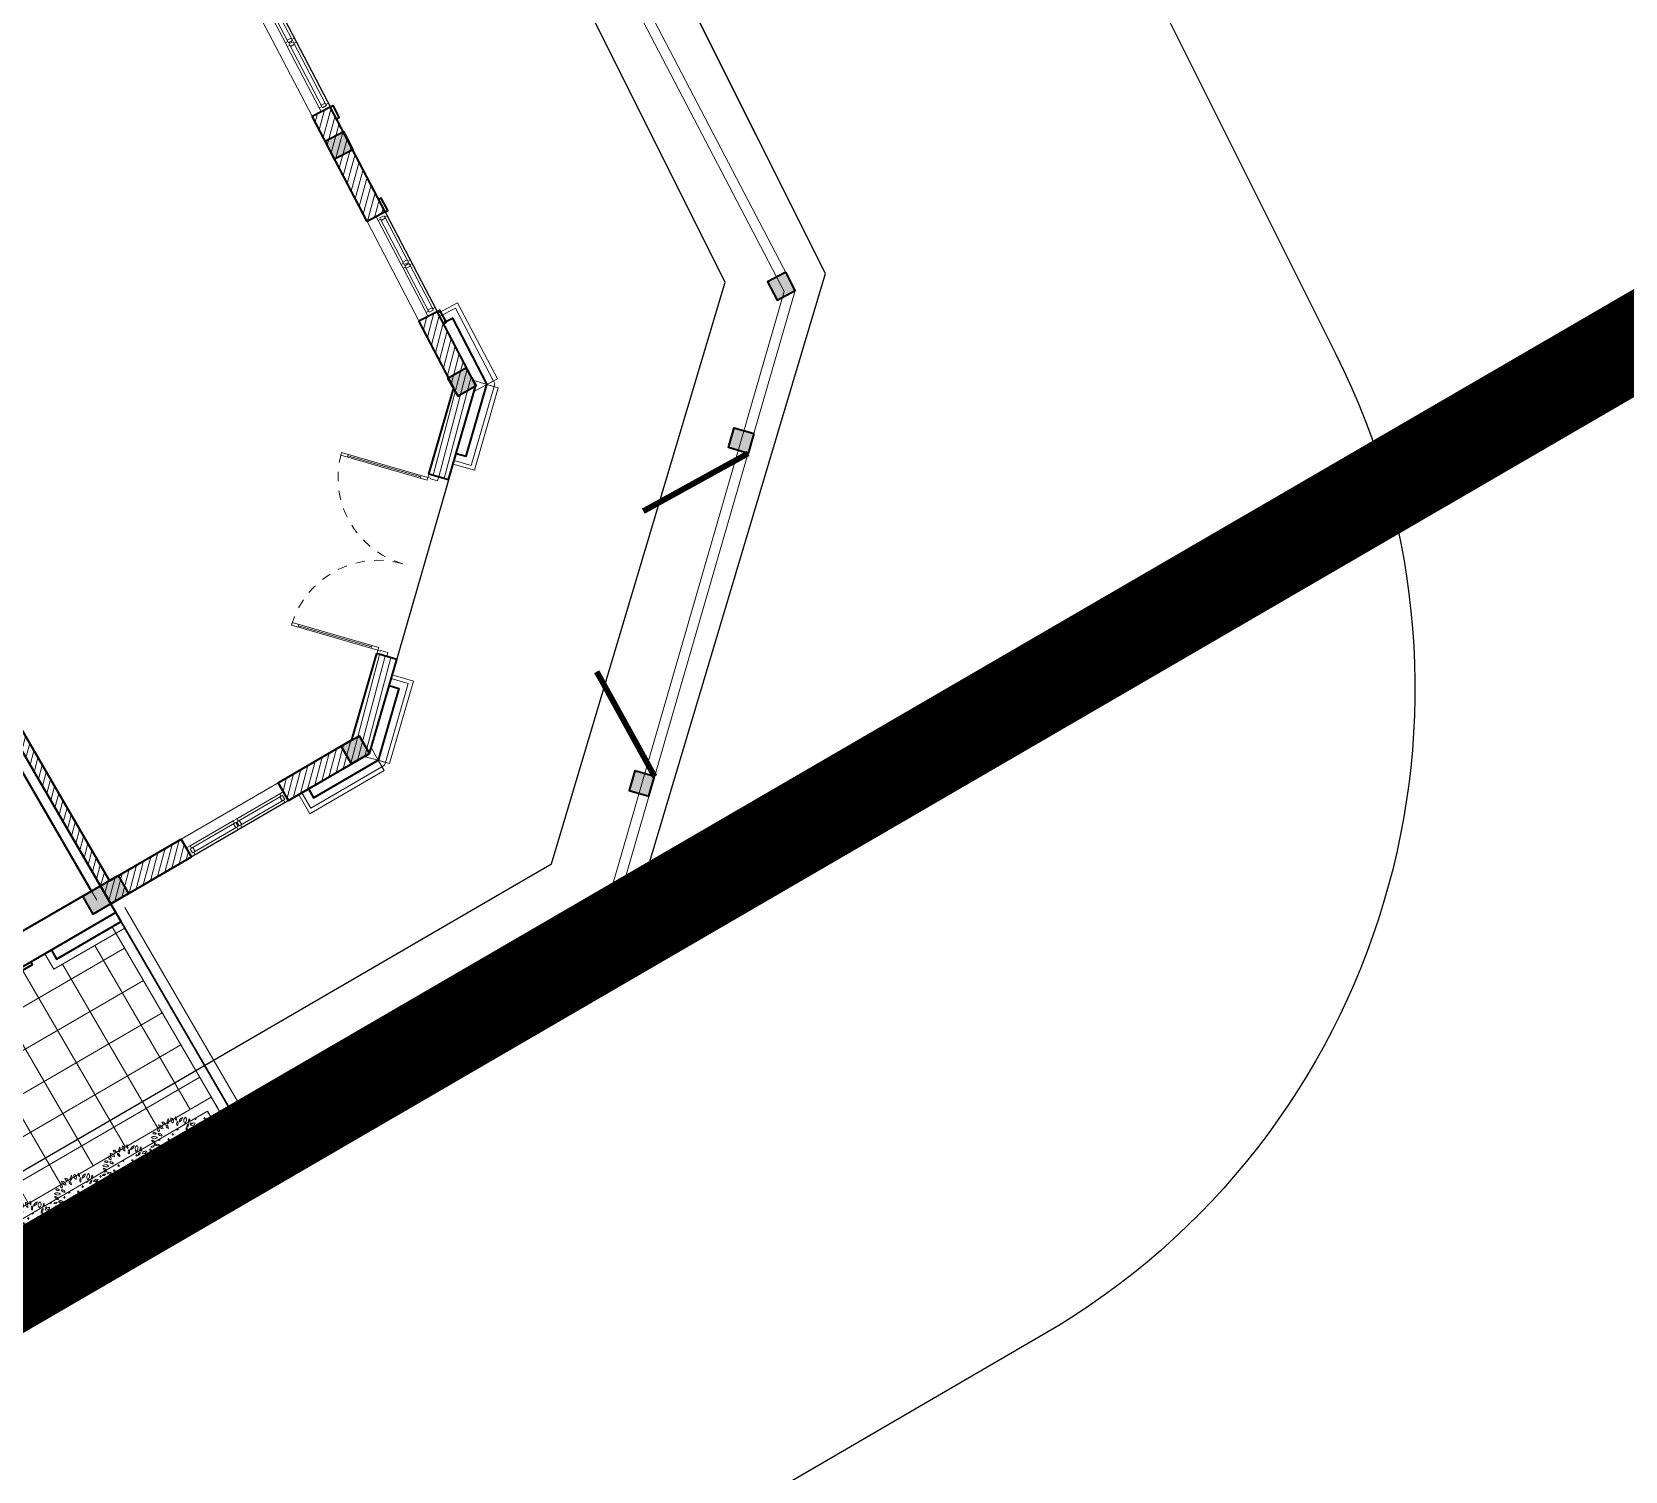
# Model space of a CAD drawing. Header units: millimetres. Extents: x 567980 to 569372, y 2065777 to 2066674.
# Drawn here: x 568962.33 to 568979.37, y 2066208.55 to 2066223.95 of the extents above; entities that cross this region are included whole.
import ezdxf
from ezdxf.xclip import XClip

# ---------------------------------------------------------------- set-up
doc = ezdxf.new("R2010")
doc.units = ezdxf.units.MM
for name, pattern in [('CENTER', [3, 1.5, -0.5, 0.5, -0.5]), ('HIDDEN', [0.75, 0.5, -0.25]), ('HIDDEN2', [0.1875, 0.125, -0.0625])]:
    doc.linetypes.add(name, pattern=pattern)
for name, color, linetype, lineweight in [('A-CAY', 76, 'Continuous', 13), ('A-COT VACH', 2, 'Continuous', 35), ('A-CUA', 25, 'Continuous', 5), ('A-HATCH', 251, 'Continuous', 5), ('A-NET THAY', 125, 'Continuous', 18), ('A-TRUC', 250, 'CENTER', 5), ('A-TUONG', 255, 'Continuous', 35), ('boDnv', 54, 'Continuous', 25)]:
    doc.layers.add(name, color=color, linetype=linetype, lineweight=lineweight)
for name, color, linetype in [('ChiaLo', 128, 'CENTER'), ('datOlienke', 42, 'Continuous'), ('LogDg', 7, 'Continuous'), ('LoLK', 6, 'Continuous'), ('QUYEN', 7, 'Continuous'), ('RANHGIOI', 2, 'HIDDEN'), ('ViaHeS', 32, 'Continuous')]:
    doc.layers.add(name, color=color, linetype=linetype)
doc.styles.add('rms', font='romans.shx', dxfattribs={"width": 0.7, "bigfont": 'vns.shx'})
doc.linetypes.add('ADL', pattern='A,0.125,-0.15,["++",rms,S=0.5,R=0,X=0,Y=-0.2245],-1.35,1.125', length=2.75)

# ---------------------------------------------------------------- blocks, each defined once
blk = doc.blocks.new('NEN')
at = {"layer": 'boDnv', "color": 10, "linetype": 'ADL', "ltscale": 0.25}
blk.add_lwpolyline([(270.404, -156.648), (272.264, -150.423), (266.19, -138.279), (158.216, -201.014), (167.259, -216.577)], close=True, dxfattribs=at)
at = {"layer": 'ChiaLo', "ltscale": 5}
blk.add_lwpolyline([(267.196, -159.668), (257.148, -142.375)], dxfattribs=at)
at = {"layer": 'datOlienke'}
blk.add_lwpolyline([(271.249, -157.314), (273.336, -150.33), (266.608, -136.879), (156.849, -200.651), (166.897, -217.944)], close=True, dxfattribs=at)
at = {"layer": 'LogDg'}
blk.add_lwpolyline([(49.536, -260.065, -0.269945), (34.095, -247.153), (22.999, -216.476, -0.362457), (26.499, -206.84), (119.685, -152.625, -0.414384), (136.095, -156.969), (142.222, -167.514, 0.414214), (153.158, -170.413), (250.593, -113.801, -0.432664), (261.767, -117.14), (278.799, -151.193, -0.396001), (275.663, -161.688), (133.439, -244.323, -0.012999), (88.371, -268.964, -0.278117), (67.767, -267.557, 0.110848), (49.536, -260.065)], format="xyb", dxfattribs=at)
at = {"layer": 'LoLK'}
for points in [[(266.608, -136.879), (257.148, -142.375), (267.196, -159.668), (271.249, -157.314), (273.336, -150.33)], [(257.148, -142.375), (251.961, -145.39), (262.008, -162.683), (267.196, -159.668)]]:
    blk.add_lwpolyline(points, close=True, dxfattribs=at)
at = {"layer": 'RANHGIOI', "color": 1, "ltscale": 9, "const_width": 1}
blk.add_lwpolyline([(-499.271, -471.636), (-50.48, -321.024, 0.050684), (130.425, -239.135), (301.319, -139.843), (460, -51.299, 0.006594), (435.293, -5.051), (303.078, 234.769), (284.672, 225.077), (-55.993, 76.586), (-56.839, 76.223, -0.005137), (-90.743, 62.093)], format="xyb", dxfattribs=at)
at = {"layer": 'ViaHeS'}
blk.add_lwpolyline([(271.249, -157.314), (273.336, -150.33), (257.64, -118.948), (251.08, -116.988), (144.29, -179.035), (131.629, -157.245), (122.062, -154.713), (31.359, -207.484), (28.737, -214.7), (38.583, -241.923, 0.256594), (53.045, -254.642, -0.085173), (69.006, -261.184, 0.265195), (88.812, -261.986, 0.012088), (130.425, -239.135)], format="xyb", close=True, dxfattribs=at)
blk = doc.blocks.new('NEN B')
at = {"layer": 'datOlienke'}
blk.add_lwpolyline([(0, 0), (5.313, 4.99), (6.253, 20), (-120.687, 20), (-120.687, 0)], close=True, dxfattribs=at)
at = {"layer": 'LoLK'}
for points in [[(-4.687, 20), (-10.687, 20), (-10.687, 0), (-4.687, 0)], [(6.253, 20), (-4.687, 20), (-4.687, 0), (0, 0), (5.313, 4.99)]]:
    blk.add_lwpolyline(points, close=True, dxfattribs=at)
blk = doc.blocks.new('*U415')
at = {"layer": 'A-CUA', "color": 32}
for points in [[(60, -40), (45, -40), (45, -10), (0, -10), (0, -40), (0, -40), (0, -90), (0, -90), (0, -120), (45, -120), (45, -90), (60, -90)], [(30, -90), (60, -90), (60, -40), (30, -40)], [(593, -90), (563, -90), (563, -40), (593, -40)], [(622, -90), (607, -90), (607, -40), (622, -40), (622, -10), (577, -10), (577, -40), (593, -40), (593, -90), (577, -90), (577, -120), (622, -120)], [(607, -90), (637, -90), (637, -40), (607, -40)], [(1140, -40), (1155, -40), (1155, -10), (1200, -10), (1200, -40), (1200, -40), (1200, -90), (1200, -90), (1200, -120), (1155, -120), (1155, -90), (1140, -90)], [(1170, -90), (1140, -90), (1140, -40), (1170, -40)]]:
    blk.add_lwpolyline(points, close=True, dxfattribs=at)
at = {"layer": 'A-CUA', "color": 37, "lineweight": -2}
for points in [[(45, -10), (577, -10), (577, -40), (45, -40)], [(45, -90), (577, -90), (577, -120), (45, -120)], [(1155, -10), (622, -10), (622, -40), (1155, -40)], [(1155, -90), (622, -90), (622, -120), (1155, -120)]]:
    blk.add_lwpolyline(points, close=True, dxfattribs=at)
blk = doc.blocks.new('*U413')
at = {"layer": 'A-CUA', "color": 32}
for points in [[(60, -40), (45, -40), (45, -10), (0, -10), (0, -40), (0, -40), (0, -90), (0, -90), (0, -120), (45, -120), (45, -90), (60, -90)], [(30, -90), (60, -90), (60, -40), (30, -40)], [(800, -90), (770, -90), (770, -40), (800, -40)], [(830, -90), (815, -90), (815, -40), (830, -40), (830, -10), (785, -10), (785, -40), (800, -40), (800, -90), (785, -90), (785, -120), (830, -120)], [(815, -90), (845, -90), (845, -40), (815, -40)], [(1585, -90), (1555, -90), (1555, -40), (1585, -40)], [(1615, -90), (1600, -90), (1600, -40), (1615, -40), (1615, -10), (1570, -10), (1570, -40), (1585, -40), (1585, -90), (1570, -90), (1570, -120), (1615, -120)], [(1600, -90), (1630, -90), (1630, -40), (1600, -40)], [(2340, -40), (2355, -40), (2355, -10), (2400, -10), (2400, -40), (2400, -40), (2400, -90), (2400, -90), (2400, -120), (2355, -120), (2355, -90), (2340, -90)], [(2370, -90), (2340, -90), (2340, -40), (2370, -40)]]:
    blk.add_lwpolyline(points, close=True, dxfattribs=at)
at = {"layer": 'A-CUA', "color": 37, "lineweight": -2}
for points in [[(45, -10), (785, -10), (785, -40), (45, -40)], [(45, -90), (785, -90), (785, -120), (45, -120)], [(830, -10), (1570, -10), (1570, -40), (830, -40)], [(1570, -90), (830, -90), (830, -120), (1570, -120)], [(2355, -10), (1615, -10), (1615, -40), (2355, -40)], [(2355, -90), (1615, -90), (1615, -120), (2355, -120)]]:
    blk.add_lwpolyline(points, close=True, dxfattribs=at)
blk = doc.blocks.new('phao cua chinh mb a1')
at = {"layer": 'A-TUONG'}
blk.add_lwpolyline([(0, 0), (0, -30), (-150, -30), (-150, 0)], dxfattribs=at)
blk = doc.blocks.new('cot 220')
at = {"layer": 'A-COT VACH'}
h = blk.add_hatch(color=256, dxfattribs=at)
h.dxf.hatch_style = 1
h.paths.add_polyline_path([(110, 110), (-110, 110), (-110, -110), (110, -110)])
blk.add_lwpolyline([(-110, -110), (110, -110), (110, 110), (-110, 110)], close=True, dxfattribs=at)
blk = doc.blocks.new('*U414')
for p, q in [((-1808, 1866), (-1060, 2650)), ((-1045, 2636), (-1074, 2663)), ((-1794, 1853), (-1823, 1880)), ((753, 918), (781, 890)), ((18, 121), (767, 904)), ((4, 134), (33, 107))]:
    blk.add_line(p, q)
for points in [[(-1892, 1808), (-1863, 1780), (-976, 2708), (-1005, 2736)], [(-2029, 1737), (-1986, 1695), (-1912, 1772), (-1919, 1779), (-1892, 1808), (-1928, 1843)], [(-36, 35), (-65, 62), (822, 990), (851, 962)], [(-101, -106), (-145, -65), (-71, 13), (-64, 6), (-36, 35), (0, 0)]]:
    blk.add_lwpolyline(points, close=True)
at = {"linetype": 'HIDDEN2'}
for centre, start, end in [((-1892, 1808), 316.2947, 46.2947), ((-36, 35), 46.2948, 136.2947)]:
    blk.add_arc(centre, 1283, start, end, dxfattribs=at)
blk = doc.blocks.new('cot gia md a1')
at = {"layer": 'A-NET THAY'}
blk.add_lwpolyline([(880, 0), (880, -190), (0, -190), (0, -110)], dxfattribs=at)
at = {"layer": 'A-TUONG'}
blk.add_lwpolyline([(800, 0), (800, -110), (0, -110), (0, 0)], dxfattribs=at)
blk = doc.blocks.new('T1 T6666')
at = {"layer": 'A-HATCH'}
h = blk.add_hatch(dxfattribs=at)
h.set_pattern_fill('ANSI31', color=256, scale=0.5, angle=-180)
h.set_pattern_definition([(225, (2.290647, -5.150195), (0.04419417, -0.04419417), [])])
h.paths.add_polyline_path([(2.23, -5.46), (1.271, -5.46), (1.271, -3.659), (1.221, -3.673), (1.221, -5.57), (2.34, -5.57), (2.34, -4.71), (2.23, -4.71)], flags=17)
h.paths.add_polyline_path([(5.948, -14.07), (5.253, -14.734), (5.405, -14.893), (6.164, -14.168), (6.204, -13.273), (5.985, -13.263)])
h.paths.add_polyline_path([(6.039, -12.064), (6.259, -12.074), (6.316, -10.805), (6.096, -10.795)])
h.paths.add_polyline_path([(6.205, -8.398), (6.424, -8.408), (6.578, -5.007), (6.359, -4.997)])
h.paths.add_polyline_path([(6, -7.31), (6.254, -7.31), (6.259, -7.2), (6.11, -7.2), (6.11, -6.08), (6.31, -6.08), (6.315, -5.97), (6, -5.97)])
h.paths.add_polyline_path([(6.431, -3.399), (6.651, -3.409), (6.714, -2), (5.74, -2), (5.74, -2.22), (6.484, -2.22)])
h.paths.add_polyline_path([(0, -17), (1, -17), (1, -16.78), (0.11, -16.78), (0.11, -11.32), (0.22, -11.32), (0.22, -2.22), (2.94, -2.22), (2.94, -2), (0, -2)])
h.paths.add_polyline_path([(2.23, -3.91), (2.34, -3.91), (2.34, -2.22), (2.23, -2.22)], flags=17)
h.paths.add_polyline_path([(0.22, -10.11), (0.48, -10.11), (0.48, -9.14), (0.37, -9.14), (0.37, -10), (0.22, -10)], flags=17)
h.paths.add_polyline_path([(3.112, -16.78), (2.2, -16.78), (2.2, -17), (3.201, -17), (3.959, -16.275), (3.807, -16.116)])
at = {"layer": 'A-NET THAY'}
for p, q in [((6.205, -8.398), (6.096, -10.795)), ((6.316, -10.805), (6.424, -8.408)), ((6.039, -12.064), (5.985, -13.263)), ((6.204, -13.273), (6.259, -12.074)), ((6.35, -14.252), (6.327, -14.275)), ((6.35, -14.252), (6.352, -14.22)), ((5.405, -14.893), (3.959, -16.275)), ((1, -16.78), (2.2, -16.78)), ((1, -17), (2.2, -17)), ((3.277, -17.19), (3.245, -17.19)), ((3.277, -17.19), (3.3, -17.168))]:
    blk.add_line(p, q, dxfattribs=at)
blk.add_lwpolyline([(0, -20), (4.404, -20), (9.63, -15.005), (10.308, 0), (0, 0)], close=True, dxfattribs=at)
blk.add_lwpolyline([(0.11, -17.11), (0.11, -19.89), (4.36, -19.89), (9.522, -14.956), (10.193, -0.11), (0.11, -0.11), (0.11, -2)], dxfattribs=at)
at = {"layer": 'A-TUONG'}
for p, q in [((6.096, -10.795), (6.316, -10.805)), ((6.259, -12.074), (6.039, -12.064)), ((5.985, -13.263), (6.204, -13.273)), ((5.405, -14.893), (5.253, -14.734)), ((3.959, -16.275), (3.807, -16.116)), ((1, -17), (1, -16.78)), ((2.2, -17), (2.2, -16.78))]:
    blk.add_line(p, q, dxfattribs=at)
for points in [[(2.94, -2), (0, -2), (0, -17), (1, -17)], [(2.94, -2.22), (0.22, -2.22), (0.22, -11.32), (0.11, -11.32), (0.11, -16.78), (1, -16.78)], [(6.039, -12.064), (6.096, -10.795)], [(6.259, -12.074), (6.316, -10.805)], [(5.253, -14.734), (5.948, -14.07), (5.985, -13.263)], [(5.405, -14.893), (6.164, -14.168), (6.204, -13.273)], [(2.2, -16.78), (3.112, -16.78), (3.807, -16.116)], [(2.2, -17), (3.201, -17), (3.959, -16.275)]]:
    blk.add_lwpolyline(points, dxfattribs=at)
at = {"layer": 'Defpoints'}
blk.add_lwpolyline([(0, -2), (6.71, -2), (6.164, -14.168), (3.201, -17), (0, -17)], close=True, dxfattribs=at)
at = {"layer": 'QUYEN'}
for points in [[(8.318, -16.259, 0.0625, 0.0625, 0), (7.037, -16.23, 0, 0, 0.192739), (7.414, -17.123, 0, 0, 1.782882)], [(5.716, -18.746, 0.0625, 0.0625, 0), (5.744, -17.465, 0, 0, -0.192739), (6.619, -17.883, 0, 0, -1.782882)]]:
    blk.add_lwpolyline(points, format="xyseb", dxfattribs=at)
at = {"layer": 'A-COT VACH', "zscale": 0.001}
for p, xscale, yscale, rotation in [((6.188, -11.21), -0.001, 0.001, 357.4105234065676), ((9.525, -14.89), 0.001, 0.001, 177.4105234065639), ((8.322, -16.103), -0.0009999999999999998, 0.0009999999999999998, 43.7052616965027), ((5.56, -18.743), 0.001, 0.001, 43.70526169650715), ((0.11, -19.89), 0.001, 0.001, 180), ((4.294, -19.89), 0.001, 0.001, 180)]:
    blk.add_blockref('cot 220', p, dxfattribs=dict(at, xscale=xscale, yscale=yscale, rotation=rotation))
at = {"layer": 'A-COT VACH', "xscale": -0.001, "yscale": 0.001, "zscale": 0.001}
for p in [(6.055, -14.06), (0.11, -16.89), (3.09, -16.89)]:
    blk.add_blockref('cot 220', p, dxfattribs=at)
at = {"layer": 'A-CUA', "xscale": -0.001, "yscale": 0.001, "zscale": 0.001}
for name, p, rotation in [('*U413', (6.326, -10.806), 267.4105234065759), ('*U415', (6.214, -13.273), 267.4105234065759), ('*U415', (1, -17.01), 180)]:
    blk.add_blockref(name, p, dxfattribs=dict(at, rotation=rotation))
at = {"layer": 'A-CUA', "extrusion": (0, 0, -1), "xscale": 0.0007500000000000002, "yscale": 0.0007500000000000002, "zscale": -0.0007500000000000002}
blk.add_blockref('*U414', (-3.807, -16.116), dxfattribs=at)
at = {"layer": 'A-NET THAY'}
for p, xscale, yscale, zscale, rotation in [((6.316, -10.805), 0.0009999999999999998, 0.0009999999999999998, 0.0009999999999999998, 87.41052340656864), ((6.259, -12.074), -0.001, 0.001, 0.001, 87.410523406569), ((6.204, -13.273), 0.0009999999999999998, 0.0009999999999999998, 0.0009999999999999998, 87.41052340656864)]:
    blk.add_blockref('phao cua chinh mb a1', p, dxfattribs=dict(at, xscale=xscale, yscale=yscale, zscale=zscale, rotation=rotation))
ref = blk.add_blockref('cot gia md a1', (6.162, -14.212), dxfattribs=dict(at, xscale=0.001, yscale=0.001, zscale=0.001, rotation=87.41052340657185))
XClip(ref).set_block_clipping_path([(0, -110), (109.9999999991, 0), (919.6847003136, 0), (919.6847003136, -236.7694097849), (0, -236.7694097849)])
ref = blk.add_blockref('cot gia md a1', (6.196, -14.137), dxfattribs=dict(at, xscale=-0.001, yscale=0.001, zscale=0.001, rotation=43.70526169649829))
XClip(ref).set_block_clipping_path([(0, -110), (109.9999999991, 0), (919.6847003136, 0), (919.6847003136, -236.7694097849), (0, -236.7694097849)])
ref = blk.add_blockref('cot gia md a1', (3.169, -17.03), dxfattribs=dict(at, xscale=0.001, yscale=0.001, zscale=0.001, rotation=43.70526170003168))
XClip(ref).set_block_clipping_path([(0, -110), (109.9999999991, 0), (919.6847003136, 0), (919.6847003136, -236.7694097849), (0, -236.7694097849)])
ref = blk.add_blockref('cot gia md a1', (3.245, -17), dxfattribs=dict(at, xscale=-0.001, yscale=0.001, zscale=0.001))
XClip(ref).set_block_clipping_path([(0, -110), (109.9999999991, 0), (919.6847003136, 0), (919.6847003136, -236.7694097849), (0, -236.7694097849)])
blk = doc.blocks.new('TRU CONG')
at = {"layer": 'A-NET THAY'}
blk.add_lwpolyline([(0, 0), (500, 0), (500, 220), (0, 220)], close=True, dxfattribs=at)
blk = doc.blocks.new('*U316')
at = {"layer": 'A-NET THAY'}
blk.add_lwpolyline([(-0.015, -0.015), (0.015, -0.015), (0.015, 0.015), (-0.015, 0.015)], close=True, dxfattribs=at)
blk = doc.blocks.new('*U317')
at = {"layer": 'A-NET THAY', "color": 0, "linetype": 'ByBlock', "lineweight": -2, "transparency": 16777216}
for p in [(0, 0), (0.15, 0), (0.3, 0), (0.45, 0), (0.6, 0), (0.75, 0), (0.9, 0), (1.05, 0), (1.2, 0), (1.35, 0), (1.5, 0), (1.65, 0), (1.8, 0), (1.95, 0), (2.1, 0), (2.25, 0)]:
    blk.add_blockref('*U316', p, dxfattribs=at)
blk = doc.blocks.new('mb-cay40')
at = {"color": 0, "linetype": 'ByBlock'}
for centre, radius, start, end in [((-427, 694), 54.1, 146.8151, 244.0193), ((-496, 675), 54.1, 326.8151, 64.0193), ((-300, 710), 100, 149.4737, 231.7586), ((-448, 683), 100, 329.4737, 51.7586), ((-231, 779), 98.1, 192.306, 259.6849), ((-344, 662), 98.1, 12.306, 79.6849), ((-148, 638), 79.7, 145.5248, 220.8327), ((-273, 631), 79.7, 325.5248, 40.8327), ((-136, 737), 62.9, 125.4093, 202.7101), ((-231, 764), 62.9, 305.4093, 22.7101), ((16, 684), 137, 133.8117, 194.3077), ((-211, 749), 137, 313.8117, 14.3077), ((113, 711), 137, 163.4642, 212.7906), ((-134, 676), 137, 343.4642, 32.7906), ((138, 616), 80.6, 104.1004, 168.465), ((40, 710), 80.6, 284.1004, 348.465), ((-680, 301), 102, 69.7201, 135.6489), ((-718, 468), 102, 249.7201, 315.6489), ((-654, 503), 44.2, 163.4933, 274.4697), ((-693, 471), 44.2, 343.4933, 94.4697), ((-542, 597), 98.1, 183.3189, 263.1904), ((-651, 494), 98.1, 3.3189, 83.1904), ((-620, 357), 75.8, 22.5723, 98.3335), ((-561, 461), 75.8, 202.5723, 278.3335), ((-554, 556), 69.9, 25.4537, 116.6852), ((-522, 648), 69.9, 205.4537, 296.6852), ((-390, 597), 66.9, 168.8066, 257.6391), ((-470, 545), 66.9, 348.8066, 77.6391), ((49, 562), 68.8, 103.8914, 198.9039), ((-33, 607), 68.8, 283.8914, 18.9039), ((230, 506), 141, 100.3005, 160.4476), ((72, 692), 141, 280.3005, 340.4476), ((213, 369), 79.6, 86.0282, 161.3698), ((143, 474), 79.6, 266.0282, 341.3698), ((260, 521), 76.9, 122.5817, 207.18), ((150, 551), 76.9, 302.5817, 27.18), ((320, 284), 110, 64.7353, 140.5781), ((282, 453), 110, 244.7353, 320.5781), ((300, 426), 53.5, 59.9815, 155.6676), ((278, 494), 53.5, 239.9815, 335.6676), ((-767, 152), 75.6, 44.2576, 108.5927), ((-736, 277), 75.6, 224.2576, 288.5927), ((-743, 226), 96, 30.9482, 110.5784), ((-695, 365), 96, 210.9482, 290.5784), ((-787, 176), 111, 280.8762, 345.4479), ((-659, 40), 111, 100.8762, 165.4479), ((-690, -39), 87.4, 54.9745, 151.3792), ((-716, 74), 87.4, 234.9745, 331.3792), ((-638, 119), 83.9, 60.5095, 129.292), ((-649, 257), 83.9, 240.5095, 309.292), ((159, -75), 77.3, 28.8072, 103.9199), ((208, 37), 77.3, 208.8072, 283.9199), ((243, 141), 78, 58.8748, 131.2135), ((232, 267), 78, 238.8748, 311.2135), ((314, -59), 90.4, 71.3712, 141.7535), ((272, 83), 90.4, 251.3712, 321.7535), ((293, 25), 97.6, 29.1952, 106.7189), ((350, 166), 97.6, 209.1952, 286.7189), ((359, 242), 79.1, 90.2529, 173.5221), ((280, 330), 79.1, 270.2529, 353.5221), ((344, 142), 53.6, 28.1981, 112.1918), ((371, 217), 53.6, 208.1981, 292.1918), ((-675, -123), 70, 71.8192, 140.0818), ((-707, -12), 70, 251.8192, 320.0818), ((-557, -163), 78, 113.4753, 203.456), ((-660, -123), 78, 293.4753, 23.456), ((-617, 21), 75, 267.1724, 337.2365), ((-551, -83), 75, 87.1724, 157.2365), ((-605, -147), 107, 271.6328, 352.0268), ((-496, -269), 107, 91.6328, 172.0268), ((-473, -294), 49.3, 76.5419, 193.4774), ((-509, -257), 49.3, 256.5419, 13.4774), ((-342, -221), 95.9, 122.8873, 186.7253), ((-489, -152), 95.9, 302.8873, 6.7253), ((-314, -281), 91.1, 159.117, 230.3606), ((-457, -318), 91.1, 339.117, 50.3606), ((-220, -348), 109, 122.117, 201.7275), ((-379, -297), 109, 302.117, 21.7275), ((-170, -364), 62.5, 129.7475, 206.0709), ((-267, -343), 62.5, 309.7475, 26.0709), ((-133, -236), 75.4, 148.7877, 221.5977), ((-253, -247), 75.4, 328.7877, 41.5977), ((-160, -372), 84.6, 5.3196, 80.419), ((-61, -281), 84.6, 185.3196, 260.419), ((100, -278), 148, 165.2071, 218.3217), ((-159, -332), 148, 345.2071, 38.3217), ((-19, -211), 70.3, 353.65, 74.6514), ((70, -151), 70.3, 173.65, 254.6514), ((110, -276), 64.3, 156.7754, 231.288), ((11, -301), 64.3, 336.7754, 51.288), ((113, -290), 96.7, 38.6962, 106.2415), ((162, -137), 96.7, 218.6962, 286.2415), ((133, -213), 116, 6.5487, 76.8911), ((275, -87), 116, 186.5487, 256.8911), ((243, -118), 50.7, 359.2557, 87.6287), ((296, -68), 50.7, 179.2557, 267.6287)]:
    blk.add_arc(centre, radius, start, end, dxfattribs=at)
blk = doc.blocks.new('*U310')
at = {"layer": 'A-CAY', "xscale": 0.0005, "yscale": 0.0005, "zscale": 0.0005, "rotation": 296.5718179110141}
blk.add_blockref('mb-cay40', (-0.044, -0.134), dxfattribs=at)
blk = doc.blocks.new('*U311')
at = {"layer": 'A-NET THAY', "color": 0, "linetype": 'ByBlock', "lineweight": -2, "transparency": 16777216}
for p in [(0, 0), (0.6, 0), (1.2, 0), (1.8, 0)]:
    blk.add_blockref('*U310', p, dxfattribs=at)
blk = doc.blocks.new('MBT1 A1')
at = {"layer": 'A-HATCH'}
h = blk.add_hatch(dxfattribs=at)
h.set_pattern_fill('SQRTMPLT', color=256, scale=0.4, pattern_type=2)
h.set_pattern_definition([(6e-15, (-410.51707, -66.48982), (-3e-17, 0.4), []), (90, (-410.51707, -66.48982), (-0.4, 0), [])])
h.paths.add_polyline_path([(5.89, -17.3), (5.12, -17.3), (5.12, -17.11), (4.95, -17.11), (4.95, -17.14), (4.8, -17.14), (4.8, -17.11), (1.2, -17.11), (1.2, -17.14), (1.05, -17.14), (1.05, -17.11), (0.88, -17.11), (0.88, -17.3), (0.11, -17.3), (0.11, -19.33), (3.1, -19.33), (3.1, -19.78), (3.1, -19.89), (5.5, -19.89), (5.5, -19.78), (5.89, -19.78)])
at = {"layer": 'A-HATCH', "true_color": 0x46cb3a}
h = blk.add_hatch(dxfattribs=at)
h.set_pattern_fill('CROSS', color=95, scale=0.2, angle=-63.4282, double=1)
h.set_pattern_definition([(296.571818, (-410.51707, -66.48982), (0.0670846797, -0.022352757), [0.025, -0.075]), (26.571818, (-410.522656, -66.50659), (0.022352757, 0.0670846797), [0.025, -0.075])])
h.paths.add_polyline_path([(2.99, -19.44), (0.22, -19.44), (0.22, -19.78), (2.99, -19.78)])
at = {"layer": 'A-NET THAY'}
blk.add_line((0.5, -20), (5.5, -20), dxfattribs=at)
for points in [[(0, -19.78), (0, -17.22), (0.11, -17.22), (0.11, -19.78)], [(0.11, -19.78), (3.1, -19.78), (3.1, -19.33), (0.11, -19.33)], [(0.5, -19.89), (3.1, -19.89), (3.1, -19.78), (0.5, -19.78)]]:
    blk.add_lwpolyline(points, close=True, dxfattribs=at)
blk.add_lwpolyline([(2.99, -19.78), (2.99, -19.44), (0.22, -19.44), (0.22, -19.78)], dxfattribs=at)
at = {"layer": 'A-TRUC', "ltscale": 0.5}
blk.add_line((0.11, -16.89), (0.11, -2.11), dxfattribs=at)
at = {"layer": 'A-TUONG'}
for p, q in [((0, -17.11), (0, -2)), ((0.11, -16.78), (0.11, -12.5)), ((0.11, -16.78), (1.2, -16.78)), ((0, -17.11), (1.2, -17.11))]:
    blk.add_line(p, q, dxfattribs=at)
at = {"layer": 'A-COT VACH', "xscale": 0.001, "yscale": 0.001, "zscale": 0.001}
blk.add_blockref('cot 220', (0.11, -16.89), dxfattribs=at)
at = {"layer": 'A-NET THAY', "xscale": 0.001, "yscale": 0.001, "zscale": 0.001}
for name, p in [('cot gia md a1', (0, -17.11)), ('phao cua chinh mb a1', (1.2, -17.11)), ('TRU CONG', (0, -20))]:
    blk.add_blockref(name, p, dxfattribs=at)
at = {"layer": 'A-NET THAY'}
for name, p in [('*U311', (0.67, -19.587)), ('*U317', (0.62, -19.835))]:
    blk.add_blockref(name, p, dxfattribs=at)
blk = doc.blocks.new('MBT1 B')
at = {"layer": 'LoLK'}
for name, p in [('NEN B', (0, 0)), ('T1 T6666', (-4.687, 20))]:
    blk.add_blockref(name, p, dxfattribs=at)
at = {"layer": 'LoLK', "xscale": -1}
blk.add_blockref('MBT1 A1', (-4.687, 20), dxfattribs=at)

msp = doc.modelspace()

# ---------------------------------------------------------------- linework, layer by layer
at = {"layer": 'RANHGIOI', "color": 1, "ltscale": 9, "const_width": 1}
msp.add_lwpolyline([(568198.209, 2065900.061), (568647.001, 2066050.673, 0.050684), (568827.906, 2066132.562), (568998.799, 2066231.855), (569157.481, 2066320.398, 0.006594), (569132.774, 2066366.646), (569000.559, 2066606.466), (568982.152, 2066596.774), (568641.488, 2066448.283), (568640.642, 2066447.92, -0.005137), (568606.738, 2066433.79)], format="xyb", dxfattribs=at)

# ---------------------------------------------------------------- next in the draw order: block references
at = {"layer": 'boDnv'}
msp.add_blockref('NEN', (568697.481, 2066371.697), dxfattribs=at)

# ---------------------------------------------------------------- next in the draw order: block references
at = {"layer": 'LoLK', "rotation": 30.15743675345276}
msp.add_blockref('MBT1 B', (568968.73, 2066214.384), dxfattribs=at)

doc.saveas('drawing.dxf')
